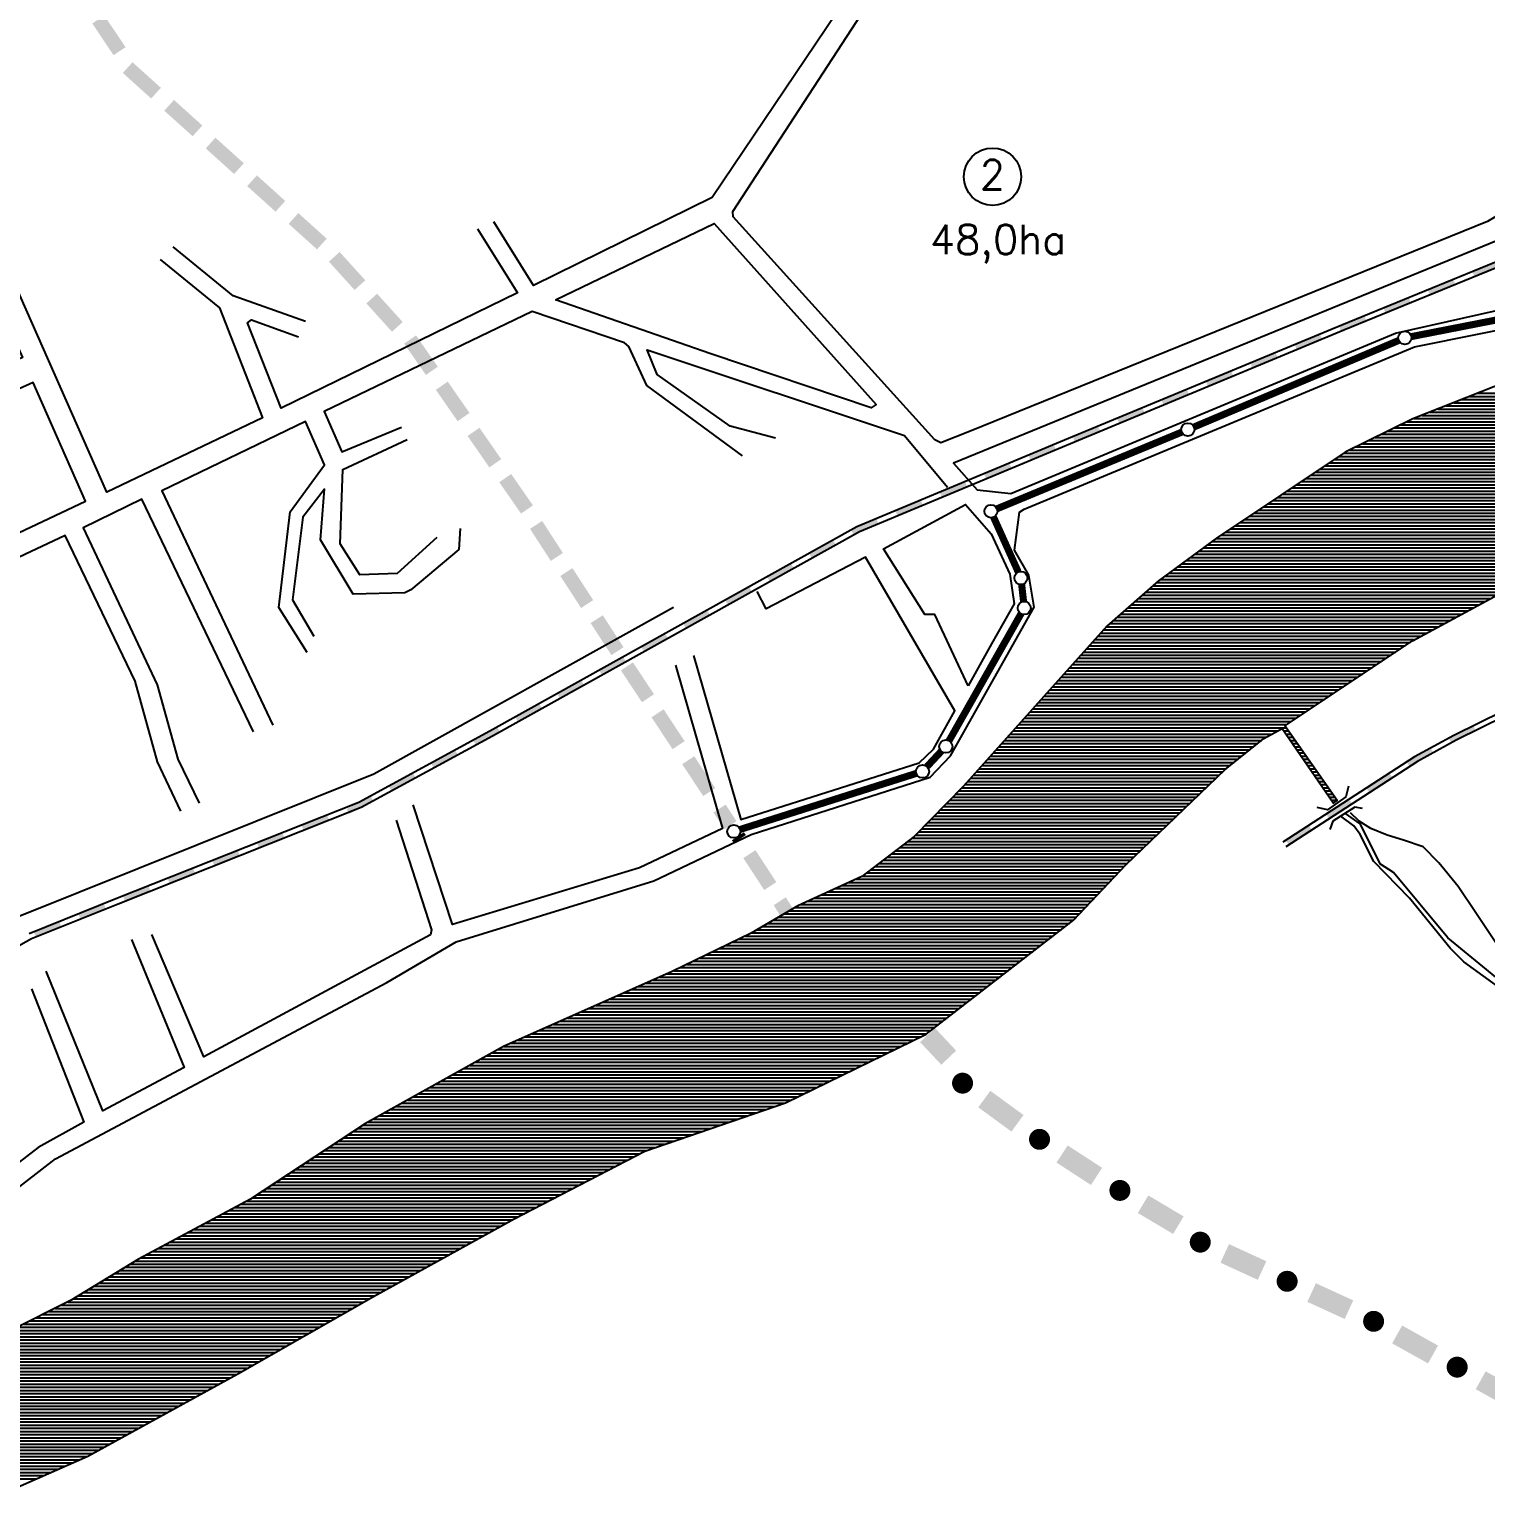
# Model space of a CAD drawing. Extents: x 673693 to 677773, y 7546493 to 7550545.
# Drawn here: x 674572 to 675436, y 7546784 to 7547663 of the extents above; entities that cross this region are included whole.
import ezdxf
from ezdxf.enums import TextEntityAlignment as Align

# ---------------------------------------------------------------- set-up
doc = ezdxf.new("R2010")
doc.units = 0
doc.header["$LTSCALE"] = 60
doc.header["$MEASUREMENT"] = 0
doc.layers.get('0').update_dxf_attribs({"linetype": 'CONTINUOUS'})
for name, color, linetype in [('ESTACAO', 5, 'CONTINUOUS'), ('HATCH', 150, 'CONTINUOUS'), ('L-FERREA', 6, 'CONTINUOUS'), ('LIMITE-BACIA', 3, 'CONTINUOUS'), ('LIMITE-PROJETO', 1, 'CONTINUOUS'), ('RIO', 4, 'CONTINUOUS'), ('RUA', 7, 'CONTINUOUS'), ('TEXTO2', 5, 'CONTINUOUS')]:
    doc.layers.add(name, color=color, linetype=linetype)
doc.styles.get("Standard").update_dxf_attribs({"font": 'ROMANSBR.shx', "height": 3})

# ---------------------------------------------------------------- blocks, each defined once
blk = doc.blocks.new('*X4')
at = {"color": 0}
for p, q in [((675412.81, 7547439.37), (675774.97, 7547439.37)), ((675417.55, 7547441.25), (675780.91, 7547441.25)), ((675422.29, 7547443.12), (675786.84, 7547443.12)), ((675427.03, 7547445), (675792.78, 7547445)), ((675431.77, 7547446.87), (675798.71, 7547446.87)), ((675393.85, 7547431.87), (675751.23, 7547431.87)), ((675398.59, 7547433.75), (675757.16, 7547433.75)), ((675403.33, 7547435.62), (675763.1, 7547435.62)), ((675408.07, 7547437.5), (675769.03, 7547437.5)), ((675374.71, 7547422.5), (675721.55, 7547422.5)), ((675378.51, 7547424.37), (675727.49, 7547424.37)), ((675382.32, 7547426.25), (675733.42, 7547426.25)), ((675386.12, 7547428.12), (675739.36, 7547428.12)), ((675389.93, 7547430), (675745.29, 7547430)), ((675355.68, 7547413.12), (675692.01, 7547413.12)), ((675359.49, 7547415), (675697.81, 7547415)), ((675363.29, 7547416.87), (675703.74, 7547416.87)), ((675367.1, 7547418.75), (675709.68, 7547418.75)), ((675370.9, 7547420.62), (675715.62, 7547420.62)), ((675343.78, 7547405.62), (675670.28, 7547405.62)), ((675346.58, 7547407.5), (675675.72, 7547407.5)), ((675349.39, 7547409.37), (675681.15, 7547409.37)), ((675352.19, 7547411.25), (675686.58, 7547411.25)), ((675329.75, 7547396.25), (675643.13, 7547396.25)), ((675332.55, 7547398.12), (675648.56, 7547398.12)), ((675335.36, 7547400), (675653.99, 7547400)), ((675338.17, 7547401.87), (675659.42, 7547401.87)), ((675340.97, 7547403.75), (675664.85, 7547403.75)), ((675315.72, 7547386.87), (675615.97, 7547386.87)), ((675318.53, 7547388.75), (675621.4, 7547388.75)), ((675321.33, 7547390.62), (675626.83, 7547390.62)), ((675324.14, 7547392.5), (675632.27, 7547392.5)), ((675326.94, 7547394.37), (675637.7, 7547394.37)), ((675301.69, 7547377.5), (675588.82, 7547377.5)), ((675304.5, 7547379.37), (675594.25, 7547379.37)), ((675307.3, 7547381.25), (675599.68, 7547381.25)), ((675310.11, 7547383.12), (675605.11, 7547383.12)), ((675312.92, 7547385), (675610.54, 7547385)), ((675290.47, 7547370), (675563.58, 7547370)), ((675293.28, 7547371.87), (675570.03, 7547371.87)), ((675296.08, 7547373.75), (675576.48, 7547373.75)), ((675298.89, 7547375.62), (675582.94, 7547375.62)), ((675276.47, 7547360.62), (675531.33, 7547360.62)), ((675279.25, 7547362.5), (675537.78, 7547362.5)), ((675282.05, 7547364.37), (675544.23, 7547364.37)), ((675284.86, 7547366.25), (675550.68, 7547366.25)), ((675287.66, 7547368.12), (675557.13, 7547368.12)), ((675263.71, 7547351.25), (675499.07, 7547351.25)), ((675266.26, 7547353.12), (675505.52, 7547353.12)), ((675268.81, 7547355), (675511.97, 7547355)), ((675271.37, 7547356.87), (675518.42, 7547356.87)), ((675273.92, 7547358.75), (675524.87, 7547358.75)), ((675253.5, 7547343.75), (675480.08, 7547343.75)), ((675256.05, 7547345.62), (675484.82, 7547345.62)), ((675258.6, 7547347.5), (675489.55, 7547347.5)), ((675261.16, 7547349.37), (675494.28, 7547349.37)), ((675240.97, 7547334.37), (675457.02, 7547334.37)), ((675243.29, 7547336.25), (675461.16, 7547336.25)), ((675245.84, 7547338.12), (675465.89, 7547338.12)), ((675248.39, 7547340), (675470.62, 7547340)), ((675250.95, 7547341.87), (675475.35, 7547341.87)), ((675230.29, 7547325), (675439.73, 7547325)), ((675232.42, 7547326.87), (675443.19, 7547326.87)), ((675234.56, 7547328.75), (675446.65, 7547328.75)), ((675236.7, 7547330.62), (675450.1, 7547330.62)), ((675238.84, 7547332.5), (675453.56, 7547332.5)), ((675221.74, 7547317.5), (675425.89, 7547317.5)), ((675223.87, 7547319.37), (675429.35, 7547319.37)), ((675226.01, 7547321.25), (675432.81, 7547321.25)), ((675228.15, 7547323.12), (675436.27, 7547323.12)), ((675211.14, 7547308.12), (675408.6, 7547308.12)), ((675213.19, 7547310), (675412.06, 7547310)), ((675215.32, 7547311.87), (675415.52, 7547311.87)), ((675217.46, 7547313.75), (675418.97, 7547313.75)), ((675219.6, 7547315.62), (675422.43, 7547315.62)), ((675202.74, 7547298.75), (675391.63, 7547298.75)), ((675204.42, 7547300.62), (675394.76, 7547300.62)), ((675206.1, 7547302.5), (675398.22, 7547302.5)), ((675207.78, 7547304.37), (675401.68, 7547304.37)), ((675209.46, 7547306.25), (675405.14, 7547306.25)), ((675196.01, 7547291.25), (675380.33, 7547291.25)), ((675197.69, 7547293.12), (675383.16, 7547293.12)), ((675199.38, 7547295), (675385.98, 7547295)), ((675201.06, 7547296.87), (675388.81, 7547296.87)), ((675187.61, 7547281.87), (675366.2, 7547281.87)), ((675189.29, 7547283.75), (675369.03, 7547283.75)), ((675190.97, 7547285.62), (675371.85, 7547285.62)), ((675192.65, 7547287.5), (675374.68, 7547287.5)), ((675194.33, 7547289.37), (675377.5, 7547289.37)), ((675179.2, 7547272.5), (675352.07, 7547272.5)), ((675180.88, 7547274.37), (675354.9, 7547274.37)), ((675182.56, 7547276.25), (675357.72, 7547276.25)), ((675184.25, 7547278.12), (675360.55, 7547278.12)), ((675185.93, 7547280), (675363.37, 7547280)), ((675170.8, 7547263.12), (675337.94, 7547263.12)), ((675172.48, 7547265), (675340.77, 7547265)), ((675174.16, 7547266.87), (675343.59, 7547266.87)), ((675175.84, 7547268.75), (675346.42, 7547268.75)), ((675177.52, 7547270.62), (675349.24, 7547270.62)), ((675164.07, 7547255.62), (675326.64, 7547255.62)), ((675165.75, 7547257.5), (675329.46, 7547257.5)), ((675167.43, 7547259.37), (675332.29, 7547259.37)), ((675169.11, 7547261.25), (675335.11, 7547261.25)), ((675155.66, 7547246.25), (675313.05, 7547246.25)), ((675157.35, 7547248.12), (675318.03, 7547248.12)), ((675159.03, 7547250), (675318.16, 7547250)), ((675160.71, 7547251.87), (675320.98, 7547251.87)), ((675162.39, 7547253.75), (675323.81, 7547253.75)), ((675316.78, 7547246.25), (675319.34, 7547246.25)), ((675147.26, 7547236.87), (675298.82, 7547236.87)), ((675148.94, 7547238.75), (675301.17, 7547238.75)), ((675150.62, 7547240.62), (675303.52, 7547240.62)), ((675152.3, 7547242.5), (675306.31, 7547242.5)), ((675153.98, 7547244.37), (675309.68, 7547244.37)), ((675318.07, 7547244.37), (675320.66, 7547244.37)), ((675319.35, 7547242.5), (675321.97, 7547242.5)), ((675320.64, 7547240.62), (675323.29, 7547240.62)), ((675321.92, 7547238.75), (675324.6, 7547238.75)), ((675323.21, 7547236.87), (675325.92, 7547236.87)), ((675140.53, 7547229.37), (675289.44, 7547229.37)), ((675142.21, 7547231.25), (675291.78, 7547231.25)), ((675143.9, 7547233.12), (675294.13, 7547233.12)), ((675145.58, 7547235), (675296.48, 7547235)), ((675324.49, 7547235), (675327.23, 7547235)), ((675325.77, 7547233.12), (675328.55, 7547233.12)), ((675327.06, 7547231.25), (675329.86, 7547231.25)), ((675328.34, 7547229.37), (675331.18, 7547229.37)), ((675132.13, 7547220), (675278.4, 7547220)), ((675133.81, 7547221.87), (675280.36, 7547221.87)), ((675135.49, 7547223.75), (675282.4, 7547223.75)), ((675137.17, 7547225.62), (675284.74, 7547225.62)), ((675138.85, 7547227.5), (675287.09, 7547227.5)), ((675329.63, 7547227.5), (675332.49, 7547227.5)), ((675330.91, 7547225.62), (675333.81, 7547225.62)), ((675332.2, 7547223.75), (675335.12, 7547223.75)), ((675333.48, 7547221.87), (675336.44, 7547221.87)), ((675334.76, 7547220), (675337.75, 7547220)), ((675123.49, 7547210.62), (675268.63, 7547210.62)), ((675125.32, 7547212.5), (675270.59, 7547212.5)), ((675127.08, 7547214.37), (675272.54, 7547214.37)), ((675128.76, 7547216.25), (675274.5, 7547216.25)), ((675130.45, 7547218.12), (675276.45, 7547218.12)), ((675336.05, 7547218.12), (675339.07, 7547218.12)), ((675337.33, 7547216.25), (675340.38, 7547216.25)), ((675338.62, 7547214.37), (675341.7, 7547214.37)), ((675339.9, 7547212.5), (675343.01, 7547212.5)), ((675341.18, 7547210.62), (675344.33, 7547210.62)), ((675116.17, 7547203.12), (675260.82, 7547203.12)), ((675118, 7547205), (675262.77, 7547205)), ((675119.83, 7547206.87), (675264.73, 7547206.87)), ((675121.66, 7547208.75), (675266.68, 7547208.75)), ((675342.47, 7547208.75), (675345.64, 7547208.75)), ((675343.75, 7547206.87), (675346.96, 7547206.87)), ((675345.04, 7547205), (675348.27, 7547205)), ((675107.01, 7547193.75), (675251.05, 7547193.75)), ((675108.84, 7547195.62), (675253, 7547195.62)), ((675110.68, 7547197.5), (675254.96, 7547197.5)), ((675112.51, 7547199.37), (675256.91, 7547199.37)), ((675114.34, 7547201.25), (675258.87, 7547201.25)), ((675097.86, 7547184.37), (675241.28, 7547184.37)), ((675099.69, 7547186.25), (675243.23, 7547186.25)), ((675101.52, 7547188.12), (675245.19, 7547188.12)), ((675103.35, 7547190), (675247.14, 7547190)), ((675105.18, 7547191.87), (675249.1, 7547191.87)), ((675088.28, 7547176.87), (675233.47, 7547176.87)), ((675090.74, 7547178.75), (675235.42, 7547178.75)), ((675093.2, 7547180.62), (675237.37, 7547180.62)), ((675095.66, 7547182.5), (675239.33, 7547182.5)), ((675075.97, 7547167.5), (675223.7, 7547167.5)), ((675078.43, 7547169.37), (675225.65, 7547169.37)), ((675080.89, 7547171.25), (675227.6, 7547171.25)), ((675083.36, 7547173.12), (675229.56, 7547173.12)), ((675085.82, 7547175), (675231.51, 7547175)), ((675062.21, 7547158.12), (675214.77, 7547158.12)), ((675066.13, 7547160), (675216.55, 7547160)), ((675068.59, 7547161.87), (675218.32, 7547161.87)), ((675071.05, 7547163.75), (675220.09, 7547163.75)), ((675073.51, 7547165.62), (675221.86, 7547165.62)), ((675045.9, 7547150.62), (675207.68, 7547150.62)), ((675049.97, 7547152.5), (675209.46, 7547152.5)), ((675054.05, 7547154.37), (675211.23, 7547154.37)), ((675058.13, 7547156.25), (675213, 7547156.25)), ((675026.05, 7547141.25), (675198.82, 7547141.25)), ((675029.58, 7547143.12), (675200.59, 7547143.12)), ((675033.66, 7547145), (675202.37, 7547145)), ((675037.74, 7547146.87), (675204.14, 7547146.87)), ((675041.82, 7547148.75), (675205.91, 7547148.75)), ((675010.17, 7547131.87), (675189.31, 7547131.87)), ((675013.34, 7547133.75), (675191.73, 7547133.75)), ((675016.52, 7547135.62), (675193.5, 7547135.62)), ((675019.7, 7547137.5), (675195.28, 7547137.5)), ((675022.87, 7547139.37), (675197.05, 7547139.37)), ((674992.97, 7547122.5), (675177.19, 7547122.5)), ((674996.84, 7547124.37), (675179.61, 7547124.37)), ((675000.64, 7547126.25), (675182.04, 7547126.25)), ((675003.81, 7547128.12), (675184.46, 7547128.12)), ((675006.99, 7547130), (675186.88, 7547130)), ((674977.51, 7547115), (675167.49, 7547115)), ((674981.37, 7547116.87), (675169.92, 7547116.87)), ((674985.24, 7547118.75), (675172.34, 7547118.75)), ((674989.11, 7547120.62), (675174.76, 7547120.62)), ((674958.17, 7547105.62), (675155.37, 7547105.62)), ((674962.04, 7547107.5), (675157.8, 7547107.5)), ((674965.91, 7547109.37), (675160.22, 7547109.37)), ((674969.77, 7547111.25), (675162.64, 7547111.25)), ((674973.64, 7547113.12), (675165.07, 7547113.12)), ((674937.54, 7547096.25), (675143.25, 7547096.25)), ((674941.76, 7547098.12), (675145.67, 7547098.12)), ((674945.97, 7547100), (675148.1, 7547100)), ((674950.18, 7547101.87), (675150.52, 7547101.87)), ((674954.3, 7547103.75), (675152.95, 7547103.75)), ((674920.69, 7547088.75), (675133.55, 7547088.75)), ((674924.9, 7547090.62), (675135.98, 7547090.62)), ((674929.11, 7547092.5), (675138.4, 7547092.5)), ((674933.33, 7547094.37), (675140.83, 7547094.37)), ((674899.62, 7547079.37), (675121.43, 7547079.37)), ((674903.83, 7547081.25), (675123.86, 7547081.25)), ((674908.05, 7547083.12), (675126.28, 7547083.12)), ((674912.26, 7547085), (675128.71, 7547085)), ((674916.47, 7547086.87), (675131.13, 7547086.87)), ((674878.55, 7547070), (675109.31, 7547070)), ((674882.77, 7547071.87), (675111.74, 7547071.87)), ((674886.98, 7547073.75), (675114.16, 7547073.75)), ((674891.19, 7547075.62), (675116.59, 7547075.62)), ((674895.41, 7547077.5), (675119.01, 7547077.5)), ((674861.7, 7547062.5), (675096.98, 7547062.5)), ((674865.91, 7547064.37), (675100.82, 7547064.37)), ((674870.13, 7547066.25), (675104.47, 7547066.25)), ((674874.34, 7547068.12), (675106.89, 7547068.12)), ((674843.19, 7547053.12), (675077.76, 7547053.12)), ((674846.55, 7547055), (675081.6, 7547055)), ((674849.9, 7547056.87), (675085.45, 7547056.87)), ((674853.27, 7547058.75), (675089.29, 7547058.75)), ((674857.49, 7547060.62), (675093.14, 7547060.62)), ((674826.42, 7547043.75), (675058.54, 7547043.75)), ((674829.77, 7547045.62), (675062.39, 7547045.62)), ((674833.13, 7547047.5), (675066.23, 7547047.5)), ((674836.48, 7547049.37), (675070.07, 7547049.37)), ((674839.84, 7547051.25), (675073.92, 7547051.25)), ((674813, 7547036.25), (675043.17, 7547036.25)), ((674816.36, 7547038.12), (675047.01, 7547038.12)), ((674819.71, 7547040), (675050.86, 7547040)), ((674823.07, 7547041.87), (675054.7, 7547041.87)), ((674796.23, 7547026.87), (675023.95, 7547026.87)), ((674799.59, 7547028.75), (675027.8, 7547028.75)), ((674802.94, 7547030.62), (675031.64, 7547030.62)), ((674806.29, 7547032.5), (675035.48, 7547032.5)), ((674809.65, 7547034.37), (675039.33, 7547034.37)), ((674779.46, 7547017.5), (674998.14, 7547017.5)), ((674782.82, 7547019.37), (675003.58, 7547019.37)), ((674786.17, 7547021.25), (675009.02, 7547021.25)), ((674789.52, 7547023.12), (675014.46, 7547023.12)), ((674792.88, 7547025), (675019.91, 7547025)), ((674763.94, 7547008.12), (674970.93, 7547008.12)), ((674766.8, 7547010), (674976.38, 7547010)), ((674769.66, 7547011.87), (674981.82, 7547011.87)), ((674772.75, 7547013.75), (674987.26, 7547013.75)), ((674776.11, 7547015.62), (674992.7, 7547015.62)), ((674752.51, 7547000.62), (674949.17, 7547000.62)), ((674755.37, 7547002.5), (674954.61, 7547002.5)), ((674758.23, 7547004.37), (674960.05, 7547004.37)), ((674761.08, 7547006.25), (674965.49, 7547006.25)), ((674738.21, 7546991.25), (674927.04, 7546991.25)), ((674741.07, 7546993.12), (674930.66, 7546993.12)), ((674743.93, 7546995), (674934.28, 7546995)), ((674746.79, 7546996.87), (674938.29, 7546996.87)), ((674749.65, 7546998.75), (674943.73, 7546998.75)), ((674723.92, 7546981.87), (674908.95, 7546981.87)), ((674726.78, 7546983.75), (674912.57, 7546983.75)), ((674729.64, 7546985.62), (674916.19, 7546985.62)), ((674732.49, 7546987.5), (674919.81, 7546987.5)), ((674735.35, 7546989.37), (674923.43, 7546989.37)), ((674712.48, 7546974.37), (674894.48, 7546974.37)), ((674715.34, 7546976.25), (674898.09, 7546976.25)), ((674718.2, 7546978.12), (674901.71, 7546978.12)), ((674721.06, 7546980), (674905.33, 7546980)), ((674697.15, 7546965), (674876.38, 7546965)), ((674700.65, 7546966.87), (674880, 7546966.87)), ((674703.9, 7546968.75), (674883.62, 7546968.75)), ((674706.76, 7546970.62), (674887.24, 7546970.62)), ((674709.62, 7546972.5), (674890.86, 7546972.5)), ((674679.64, 7546955.62), (674858.36, 7546955.62)), ((674683.14, 7546957.5), (674861.91, 7546957.5)), ((674686.65, 7546959.37), (674865.53, 7546959.37)), ((674690.15, 7546961.25), (674869.14, 7546961.25)), ((674693.65, 7546963.12), (674872.76, 7546963.12)), ((674665.63, 7546948.12), (674844.75, 7546948.12)), ((674669.13, 7546950), (674848.15, 7546950)), ((674672.64, 7546951.87), (674851.55, 7546951.87)), ((674676.14, 7546953.75), (674854.96, 7546953.75)), ((674648.12, 7546938.75), (674827.75, 7546938.75)), ((674651.62, 7546940.62), (674831.15, 7546940.62)), ((674655.13, 7546942.5), (674834.55, 7546942.5)), ((674658.63, 7546944.37), (674837.95, 7546944.37)), ((674662.13, 7546946.25), (674841.35, 7546946.25)), ((674631.32, 7546929.37), (674810.74, 7546929.37)), ((674634.38, 7546931.25), (674814.14, 7546931.25)), ((674637.62, 7546933.12), (674817.54, 7546933.12)), ((674641.12, 7546935), (674820.95, 7546935)), ((674644.62, 7546936.87), (674824.35, 7546936.87)), ((674619.08, 7546921.87), (674797.14, 7546921.87)), ((674622.14, 7546923.75), (674800.54, 7546923.75)), ((674625.2, 7546925.62), (674803.94, 7546925.62)), ((674628.26, 7546927.5), (674807.34, 7546927.5)), ((674603.78, 7546912.5), (674780.13, 7546912.5)), ((674606.84, 7546914.37), (674783.54, 7546914.37)), ((674609.9, 7546916.25), (674786.94, 7546916.25)), ((674612.96, 7546918.12), (674790.34, 7546918.12)), ((674616.02, 7546920), (674793.74, 7546920)), ((674586.75, 7546903.12), (674763.57, 7546903.12)), ((674590.49, 7546905), (674766.86, 7546905)), ((674594.22, 7546906.87), (674770.14, 7546906.87)), ((674597.65, 7546908.75), (674773.42, 7546908.75)), ((674600.71, 7546910.62), (674776.73, 7546910.62)), ((674571.82, 7546895.62), (674750.44, 7546895.62)), ((674575.55, 7546897.5), (674753.72, 7546897.5)), ((674579.29, 7546899.37), (674757, 7546899.37)), ((674583.02, 7546901.25), (674760.29, 7546901.25)), ((674553.15, 7546886.25), (674734.02, 7546886.25)), ((674556.88, 7546888.12), (674737.3, 7546888.12)), ((674560.62, 7546890), (674740.59, 7546890)), ((674564.35, 7546891.87), (674743.87, 7546891.87)), ((674568.08, 7546893.75), (674747.15, 7546893.75)), ((674534.48, 7546876.87), (674717.6, 7546876.87)), ((674538.21, 7546878.75), (674720.88, 7546878.75)), ((674541.94, 7546880.62), (674724.17, 7546880.62)), ((674545.68, 7546882.5), (674727.45, 7546882.5)), ((674549.41, 7546884.37), (674730.74, 7546884.37)), ((674517.07, 7546867.5), (674701.18, 7546867.5)), ((674520.21, 7546869.37), (674704.47, 7546869.37)), ((674523.34, 7546871.25), (674707.75, 7546871.25)), ((674527.01, 7546873.12), (674711.03, 7546873.12)), ((674530.74, 7546875), (674714.32, 7546875)), ((674504.52, 7546860), (674687.74, 7546860)), ((674507.66, 7546861.87), (674691.16, 7546861.87)), ((674510.8, 7546863.75), (674694.58, 7546863.75)), ((674513.93, 7546865.62), (674697.9, 7546865.62)), ((674488.84, 7546850.62), (674670.63, 7546850.62)), ((674491.98, 7546852.5), (674674.05, 7546852.5)), ((674495.11, 7546854.37), (674677.48, 7546854.37)), ((674498.25, 7546856.25), (674680.9, 7546856.25)), ((674501.39, 7546858.12), (674684.32, 7546858.12)), ((674473.16, 7546841.25), (674653.52, 7546841.25)), ((674476.3, 7546843.12), (674656.95, 7546843.12)), ((674479.43, 7546845), (674660.37, 7546845)), ((674482.57, 7546846.87), (674663.79, 7546846.87)), ((674485.71, 7546848.75), (674667.21, 7546848.75)), ((674460.62, 7546833.75), (674639.84, 7546833.75)), ((674463.75, 7546835.62), (674643.26, 7546835.62)), ((674466.89, 7546837.5), (674646.68, 7546837.5)), ((674470.02, 7546839.37), (674650.1, 7546839.37)), ((674445.99, 7546824.37), (674622.73, 7546824.37)), ((674448.72, 7546826.25), (674626.15, 7546826.25)), ((674451.45, 7546828.12), (674629.57, 7546828.12)), ((674454.34, 7546830), (674632.99, 7546830)), ((674457.48, 7546831.87), (674636.42, 7546831.87)), ((674432.34, 7546815), (674605.5, 7546815)), ((674435.07, 7546816.87), (674609.04, 7546816.87)), ((674437.8, 7546818.75), (674612.46, 7546818.75)), ((674440.53, 7546820.62), (674615.89, 7546820.62)), ((674443.26, 7546822.5), (674619.31, 7546822.5)), ((674421.42, 7546807.5), (674588.44, 7546807.5)), ((674424.15, 7546809.37), (674592.7, 7546809.37)), ((674426.88, 7546811.25), (674596.97, 7546811.25)), ((674429.61, 7546813.12), (674601.23, 7546813.12)), ((674413.23, 7546801.87), (674575.64, 7546801.87)), ((674415.96, 7546803.75), (674579.91, 7546803.75)), ((674418.69, 7546805.62), (674584.17, 7546805.62))]:
    blk.add_line(p, q, dxfattribs=at)
blk = doc.blocks.new('ERASE')
at = {"layer": 'L-FERREA'}
blk.add_solid([(-0.1, 0.02), (-0.1, -0.02), (0.1, 0.02), (0.1, -0.02)], dxfattribs=at)
blk = doc.blocks.new('R3')
at = {"layer": 'LIMITE-PROJETO', "const_width": 6.23}
blk.add_lwpolyline([(-25.05, 0.28, 1), (-31.28, 0.32, 1)], format="xyb", close=True, dxfattribs=at)
at = {"layer": 'LIMITE-PROJETO'}
blk.add_solid([(12.29, 6.08), (12.2, -6.08), (-12.11, 6.26), (-12.2, -5.9)], dxfattribs=at)
blk = doc.blocks.new('G3')
at = {"layer": 'LIMITE-BACIA'}
blk.add_solid([(-11.34, -4.4), (-11.38, 4.19), (11.34, -4.29), (11.3, 4.29)], dxfattribs=at)

msp = doc.modelspace()

# ---------------------------------------------------------------- linework, layer by layer
at = {"layer": 'ESTACAO', "const_width": 4.2}
for points in [[(675460.63, 7547493.9), (675392.36, 7547480.54)], [(675384.96, 7547478.28), (675263.23, 7547426.81)], [(675256.06, 7547423.8), (675146.24, 7547378.23)], [(675144.24, 7547373.2), (675158.9, 7547340.65)], [(675160.92, 7547333.24), (675162.05, 7547323.14)], [(675160.56, 7547315.89), (675117.79, 7547240.41)], [(675113.22, 7547234.19), (675104.65, 7547225.01)], [(675098.29, 7547220.99), (674993.66, 7547187.68)]]:
    msp.add_lwpolyline(points, dxfattribs=at)
at = {"layer": 'ESTACAO'}
for centre in [(675388.54, 7547479.79), (675259.65, 7547425.29), (675142.65, 7547376.74), (675160.5, 7547337.11), (675162.48, 7547319.27), (675115.88, 7547237.03), (675102, 7547222.17), (674989.95, 7547186.5)]:
    msp.add_circle(centre, 3.89, dxfattribs=at)
at = {"layer": 'L-FERREA'}
for points in [[(676204.17, 7548347.22), (676152.14, 7548273.86), (676137.34, 7548258.75), (676117.21, 7548244.75), (676035.13, 7548192.88), (675991.64, 7548164.1, 0.170794), (675847.01, 7547973.04, 0.202977), (675859.71, 7547833.72), (675887.57, 7547789.62), (675954.27, 7547687.13), (676033.94, 7547561.05), (676063.4, 7547515.45, -0.19512), (676088.09, 7547385.84, -0.377873), (675959.4, 7547295.64, -0.206024), (675862.65, 7547344.14, -0.010362), (675838.78, 7547373.73, 0.002477), (675828.59, 7547386.77, 0.346438), (675747.03, 7547406.35), (675562.57, 7547315.1), (675417.56, 7547243.58), (675394.33, 7547230.86), (675316.01, 7547180.07)], [(676206.83, 7548345.33), (676154.65, 7548271.76), (676139.46, 7548256.25), (676119.02, 7548242.03), (676036.9, 7548190.14), (675993.43, 7548161.38, 0.170794), (675850.11, 7547972.04, 0.202804), (675862.53, 7547835.36), (675890.31, 7547791.38), (675957.02, 7547688.9), (676036.68, 7547562.81), (676066.14, 7547517.22, -0.195214), (676091.27, 7547385.14, -0.377823), (675959.13, 7547292.39, -0.205863), (675860.16, 7547342.04, -0.010362), (675836.2, 7547371.73, 0.002477), (675826.03, 7547384.74, 0.346242), (675748.43, 7547403.4), (675564.01, 7547312.17), (675419.06, 7547240.68), (675396, 7547228.05), (675317.78, 7547177.34)]]:
    msp.add_lwpolyline(points, format="xyb", dxfattribs=at)
for points in [[(675745.6, 7547687.12), (675592.68, 7547598.65), (675541.48, 7547569.43), (675451.03, 7547524.83), (675352.35, 7547484.42), (675189.97, 7547416.91), (675064.51, 7547364.56), (674846.61, 7547243.17), (674768.57, 7547200.76), (674624.14, 7547143.36), (674572.7, 7547122.74), (674479.53, 7547070.13)], [(675743.97, 7547689.94), (675591.06, 7547601.48), (675539.95, 7547572.31), (675449.69, 7547527.8), (675351.1, 7547487.43), (675188.72, 7547419.92), (675063.09, 7547367.5), (674845.04, 7547246.03), (674767.18, 7547203.72), (674622.92, 7547146.39), (674571.29, 7547125.69)]]:
    msp.add_lwpolyline(points, dxfattribs=at)
at = {"layer": 'LIMITE-BACIA'}
for points in [[(674977.9, 7547197.74), (674985.07, 7547202.47), (674984.32, 7547187.87), (674991.49, 7547192.6)], [(674988.77, 7547181.27), (674995.94, 7547186), (674989.94, 7547179.64), (674997.11, 7547184.36)], [(675013.64, 7547142.68), (675020.83, 7547147.37), (675017.8, 7547135.86), (675024.99, 7547140.56)]]:
    msp.add_solid(points, dxfattribs=at)
at = {"layer": 'LIMITE-PROJETO'}
msp.add_solid([(675122, 7547056.26), (675113.2, 7547047.87), (675109.4, 7547069.68), (675100.6, 7547061.29)], dxfattribs=at)
at = {"layer": 'RIO'}
for points in [[(675554.64, 7547495.48), (675393.26, 7547431.64), (675353.08, 7547411.84), (675276.75, 7547360.83), (675242.19, 7547335.44), (675211.5, 7547308.52), (675126.27, 7547213.47), (675097.09, 7547183.59), (675065.88, 7547159.82), (675027.97, 7547142.39), (675000.31, 7547126.06), (674953.29, 7547103.26), (674853.18, 7547058.71), (674771.18, 7547012.87), (674702.79, 7546968.02), (674636.26, 7546932.4), (674596.27, 7546907.9), (674523.7, 7546871.46)], [(674534.18, 7546783.64), (674606.13, 7546815.28), (674695.35, 7546864.17), (674775.95, 7546910.19), (674859.41, 7546956.21), (674937.13, 7546996.48), (675020.6, 7547025.24), (675104.12, 7547065.99), (675191.73, 7547133.75), (675223.04, 7547166.87), (675281.89, 7547223.35), (675304.84, 7547241.68), (675315.75, 7547247.76), (675346.23, 7547203.25), (675348.36, 7547204.88), (675317.17, 7547249.35), (675393.11, 7547299.73), (675458.64, 7547335.25)], [(675549.75, 7546966.25), (675532.89, 7546988.44), (675520.52, 7547009.41), (675502.47, 7547035.35), (675484.58, 7547059.66), (675472.25, 7547078.26), (675456.06, 7547100.3), (675442.14, 7547120.97), (675431.12, 7547137.62), (675420.24, 7547153.88), (675408.73, 7547167.93), (675399.33, 7547177.37), (675387.7, 7547181.32), (675378.03, 7547184.28), (675368.29, 7547188.25), (675361.4, 7547192.57), (675356.34, 7547197.64)]]:
    msp.add_lwpolyline(points, dxfattribs=at)
at = {"layer": 'RUA'}
for points in [[(674487.1, 7546914.64), (674587.07, 7546991.88), (674783.79, 7547096.72), (674824.91, 7547120.99), (674942.44, 7547157.22), (675000.26, 7547184.65), (675106.56, 7547218.81), (675118.61, 7547231.43), (675168.33, 7547319.72), (675165.09, 7547338.77), (675156.64, 7547353.67), (675159.63, 7547376.31), (675162.35, 7547378.03), (675394.3, 7547474.43), (675470.16, 7547489.65), (675499.22, 7547505.84), (675587.26, 7547539.19), (675658.96, 7547595.21), (675685.78, 7547626.9), (675901.28, 7547735.88), (675957.72, 7547782.47), (675969.82, 7547787.91), (676097.31, 7547839.81), (676262.71, 7547892.26)], [(675506.69, 7547586.6), (675465.84, 7547565.77), (675437.68, 7547548.9), (675129.96, 7547424.12), (675112.9, 7547417.52), (675109.32, 7547419.12), (674989.5, 7547551.76), (674989.43, 7547554.93), (675065.67, 7547671.91), (675180.88, 7547843.74), (675183.53, 7547844.12), (675219.08, 7547806.58), (675195.83, 7547772.14), (675183.42, 7547728.57), (675186.49, 7547694.41), (675203.28, 7547683.47), (675247.31, 7547682.39), (675300.28, 7547717.34)], [(674915.78, 7547685.2), (674956.09, 7547748.32), (675057.26, 7547682.46), (674977.13, 7547563.17), (674870.99, 7547510.83), (674847.35, 7547548.76)], [(675421.26, 7547737.96), (675514.6, 7547575.94), (675466.1, 7547551.95), (675443.58, 7547537.72), (675120.37, 7547405.3), (675134.42, 7547389.58), (675154.49, 7547387.33), (675383.01, 7547482.59), (675464.2, 7547500.83), (675497.43, 7547519.33), (675578.74, 7547549.29), (675653.47, 7547606.26), (675673.76, 7547631.07), (675890.46, 7547743.79)], [(674649.23, 7547526.46), (674684.46, 7547497.65), (674709.9, 7547432.35), (674617.44, 7547388.03), (674558.97, 7547520.42), (674560.35, 7547535.85), (674552, 7547546.24), (674542.03, 7547547.81), (674533.9, 7547543.85), (674529.72, 7547536.93), (674528.86, 7547530.47), (674535.45, 7547519.46), (674545.5, 7547515.58), (674547.25, 7547512.83), (674567.38, 7547468.08), (674536.14, 7547454.18)], [(674837.75, 7547544.62), (674861.39, 7547506.65), (674721.03, 7547437.93), (674701.02, 7547488.77), (674703.4, 7547490.6), (674731.38, 7547480.33)], [(674735.46, 7547489.54), (674692.5, 7547504.85), (674656.91, 7547533.95)], [(674995.02, 7547409.65), (674938.25, 7547451.48), (674927.59, 7547474.7), (674924.93, 7547476.88), (674870.09, 7547495.51), (674746.57, 7547436.13), (674756.98, 7547412.15), (674792.52, 7547426.75)], [(675014.67, 7547420.29), (674987.83, 7547427.33), (674944.48, 7547458), (674938.44, 7547472.65), (675091.3, 7547421.82), (675116.78, 7547391.03)], [(674168.9, 7547314.17), (674185.33, 7547278.04), (674214.16, 7547198.18), (674604.72, 7547382.8), (674573.7, 7547453.32), (674544.2, 7547440.1)], [(674736.41, 7547292.82), (674719.55, 7547319.51), (674726.42, 7547376.4), (674746.81, 7547404.39), (674735.45, 7547430.14), (674650.18, 7547388.91), (674716.08, 7547249.74)], [(674813.46, 7547361.25), (674789.92, 7547339.78), (674767.68, 7547338.99), (674756.09, 7547357.34), (674757.75, 7547401.49), (674795.89, 7547419.31)], [(674827.38, 7547366.46), (674826.67, 7547354.05), (674798.03, 7547330.14), (674794.44, 7547328.2), (674763.87, 7547327.49), (674744.4, 7547359.79), (674746.78, 7547389.82), (674733.96, 7547373.33), (674727.83, 7547324.05), (674740.49, 7547302.45)], [(674704.6, 7547245.76), (674638.29, 7547383.98), (674603.47, 7547366.96), (674647.37, 7547273.67), (674659.72, 7547229.38), (674672.38, 7547203.38)], [(674661.38, 7547198.49), (674647.62, 7547227.77), (674634.28, 7547275.87), (674592.7, 7547362.42), (674219.64, 7547186.59), (674242.04, 7547110.51)], [(674966.04, 7547291.04), (674994.1, 7547193.62), (675100.1, 7547227.35), (675108.49, 7547235.34), (675121.3, 7547258.19), (675068.18, 7547349.56), (675009.12, 7547318.81), (675003.73, 7547329.15)], [(674954.19, 7547319.67), (674776.14, 7547220.54), (674565.78, 7547136.22), (674492.53, 7547097.04), (674444.44, 7547065.9), (674271.97, 7546944.4), (674255.03, 7547015.71), (674161.04, 7547157.05), (674210.14, 7547180.47), (674232.85, 7547105.25)], [(674955.32, 7547285.33), (674983.26, 7547188.22), (674933.92, 7547164.93), (674822.79, 7547131.29), (674799.39, 7547202.39)], [(675355.09, 7547213.36), (675353.56, 7547207), (675342.65, 7547199.34), (675336.43, 7547200.64)], [(674789.25, 7547193.21), (674810.35, 7547127.97), (674809.67, 7547124.97), (674675.1, 7547052.64), (674644.25, 7547125.17)], [(675363.34, 7547200.07), (675358.8, 7547200.9), (675345.78, 7547192.68), (675344.06, 7547187.58)], [(675460.3, 7547082.53), (675423.58, 7547109.02), (675415.42, 7547117.12), (675391.37, 7547146.92), (675370.12, 7547168.64), (675362.04, 7547184.6), (675358.27, 7547189.76), (675350.54, 7547195.58)], [(675906.66, 7546833.16), (675902.24, 7546860.18), (675893.25, 7546882.98), (675869.68, 7546916.64), (675843.12, 7546942.77), (675805.99, 7546960.74), (675782.27, 7546967.26), (675760.48, 7546969.53), (675750.68, 7546969.42), (675679.85, 7546959.39), (675605.81, 7546940.4), (675587.65, 7546939.37), (675550.5, 7546953.7), (675537.22, 7546964.55), (675523.9, 7546978.8), (675488.45, 7547050.24), (675478.5, 7547064.2), (675461.16, 7547084.72), (675414.05, 7547123.26), (675381.74, 7547162.07), (675374.17, 7547167.13), (675362, 7547190.93), (675353.24, 7547197.09)], [(674632.16, 7547122.21), (674663.48, 7547046.23), (674615.08, 7547020.5), (674581.36, 7547103.45)], [(674572.68, 7547092.91), (674603.78, 7547013.75), (674576.7, 7546998.68), (674490.67, 7546932.44), (674455.16, 7547010.8)]]:
    msp.add_lwpolyline(points, dxfattribs=at)
for points in [[(674884.01, 7547502.34), (674978.19, 7547547.78), (675074.56, 7547440.24), (675071.53, 7547438.32), (674976.35, 7547470.37)], [(675129.19, 7547273.08), (675109.37, 7547315.35), (675103.41, 7547315.5), (675078.75, 7547354.53), (675127.64, 7547380.81), (675142.85, 7547363.38), (675153.81, 7547339.39), (675156.43, 7547321.73), (675143.09, 7547298.03)]]:
    msp.add_lwpolyline(points, close=True, dxfattribs=at)
at = {"layer": 'TEXTO2'}
msp.add_circle((675143.62, 7547575.53), 17.05, dxfattribs=at)

# ---------------------------------------------------------------- block references
at = {"layer": 'HATCH'}
msp.add_blockref('*X4', (0, 0), dxfattribs=at)
at = {"layer": 'L-FERREA', "xscale": 81.5445660608125, "yscale": 81.5445660608125, "zscale": 81.5445660608125}
for p, rotation in [((675436.81, 7547520.76), 202.2685461107972), ((675410.4, 7547509.95), 202.2685461107972), ((675383.98, 7547499.13), 202.2685461107972), ((675357.57, 7547488.32), 202.2685461107972), ((675331.21, 7547477.39), 202.5749903018972), ((675304.85, 7547466.44), 202.5749903018972), ((675278.5, 7547455.48), 202.5749903018972), ((675252.15, 7547444.52), 202.5749903018972), ((675225.79, 7547433.57), 202.5749903018972), ((675199.44, 7547422.61), 202.5749903018972), ((675173.09, 7547411.63), 202.6469540248107), ((675146.75, 7547400.64), 202.6469540248107), ((675120.41, 7547389.65), 202.6469540248107), ((675094.07, 7547378.66), 202.6469540248107), ((675067.73, 7547367.67), 202.6469540248107), ((675042.59, 7547354.22), 209.122273804282), ((675017.66, 7547340.33), 209.122273804282), ((674992.72, 7547326.44), 209.122273804282), ((674967.79, 7547312.55), 209.122273804282), ((674942.86, 7547298.66), 209.122273804282), ((674917.93, 7547284.77), 209.122273804282), ((674892.99, 7547270.88), 209.122273804282), ((674868.06, 7547256.99), 209.122273804282), ((674843.11, 7547243.12), 208.5204672928681), ((675422.61, 7547244.25), 206.2509470114505), ((674818.04, 7547229.5), 208.5204672928681), ((675397.48, 7547230.73), 208.7125312925562), ((674792.96, 7547215.87), 208.5204672928681), ((675373.44, 7547215.37), 212.9600902616396), ((674767.88, 7547202.24), 208.5204672928681), ((675349.49, 7547199.84), 212.9600902616396), ((674741.36, 7547191.7), 201.6737484326055), ((674714.84, 7547181.16), 201.6737484326055), ((675325.54, 7547184.31), 212.9600902616396), ((674688.31, 7547170.62), 201.6737484326055), ((674661.79, 7547160.08), 201.6737484326055), ((674635.27, 7547149.54), 201.6737484326055), ((674608.76, 7547138.95), 201.8416602561511), ((674582.27, 7547128.34), 201.8416602561511)]:
    msp.add_blockref('ERASE', p, dxfattribs=dict(at, rotation=rotation))
at = {"layer": 'LIMITE-PROJETO', "xscale": 1.0000005, "yscale": 1.0000005, "zscale": 1.0000005}
for name, p, rotation in [('G3', (674618.77, 7547659.59), 303.5335836959279), ('G3', (674638.33, 7547632.83), 317.695095002348), ('G3', (674662.95, 7547610.42), 317.695095002348), ('G3', (674687.58, 7547588), 317.695095002348), ('G3', (674712.21, 7547565.59), 317.695095002348), ('G3', (674736.84, 7547543.18), 317.695095002348), ('G3', (674760.26, 7547519.57), 311.8747790664467), ('G3', (674782.49, 7547494.77), 311.8747790664467), ('G3', (674804.14, 7547469.52), 304.457469175926), ('G3', (674822.98, 7547442.06), 304.457469175926), ('G3', (674841.82, 7547414.61), 304.457469175926), ('G3', (674860.66, 7547387.15), 304.457469175926), ('G3', (674878.69, 7547359.15), 302.7330117021065), ('G3', (674896.69, 7547331.14), 302.7330117021065), ('G3', (674914.7, 7547303.13), 302.7330117021065), ('G3', (674932.74, 7547275.14), 303.1260436592898), ('G3', (674950.94, 7547247.25), 303.1260436592898), ('G3', (674969.14, 7547219.37), 303.1260436592898), ('G3', (675005.44, 7547163.53), 302.8476046079224), ('R3', (675148.49, 7547020.23), 324.2608147451), ('R3', (675195.09, 7546988.12), 327.3924492852479), ('R3', (675243.44, 7546958.71), 329.6624928315049), ('R3', (675292.56, 7546930.61), 335.7419181671661), ('R3', (675344.17, 7546907.35), 335.7419181671661), ('R3', (675394.54, 7546881.6), 331.2581411292927), ('R3', (675444.17, 7546854.38), 331.2581411292927)]:
    msp.add_blockref(name, p, dxfattribs=dict(at, rotation=rotation))

# ---------------------------------------------------------------- texts
at = {"layer": 'TEXTO2'}
msp.add_text('2', height=17.5, dxfattribs=at).set_placement((675143.53, 7547568.02), align=Align.CENTER)
msp.add_text('48,0ha', height=17.498, dxfattribs=at).set_placement((675106.4, 7547529.46))

doc.saveas('drawing.dxf')
